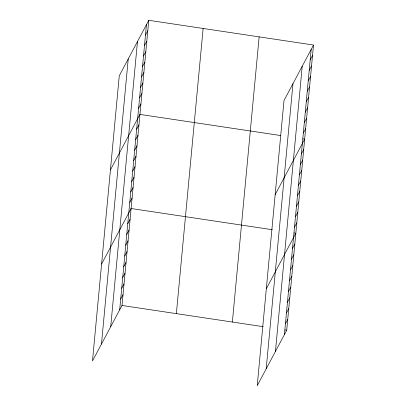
<?xml version="1.0" encoding="UTF-8"?>
<svg xmlns="http://www.w3.org/2000/svg" width="406" height="406" viewBox="0 0 406 406"><rect width="100%" height="100%" fill="white"/><g stroke="black" fill="none" stroke-linecap="round" stroke-linejoin="round"><path stroke-width="0.61" d="M101.464 344.095L128.235 58.926M110.706 326.713L137.477 41.544M119.674 309.849L146.444 24.675M148.774 20.3L119.268 75.795L92.492 360.964L122.003 305.469L148.774 20.3L313.508 45.036L286.732 330.205L257.226 385.7L283.997 100.531L313.508 45.036M176.361 313.635L203.132 28.461M232.374 322.044L259.145 36.87M266.199 368.831L292.97 83.661M275.441 351.449L302.211 66.279M284.408 334.58L311.179 49.41M145.465 35.134L147.789 30.754M144.48 45.589L146.81 41.214M143.501 56.043L145.825 51.669M142.521 66.503L144.846 62.123M141.537 76.957L143.866 72.583M140.557 87.412L142.882 83.037M139.573 97.871L141.902 93.492M138.593 108.326L140.918 103.951M110.432 169.901L139.938 114.406L280.51 135.513M136.629 129.24L138.959 124.86M135.65 139.694L137.974 135.32M134.665 150.149L136.995 145.774M133.686 160.609L136.01 156.234M132.701 171.063L135.031 166.688M131.722 181.518L134.046 177.143M130.742 191.977L133.066 187.602M129.758 202.432L132.087 198.057M101.596 264.007L131.102 208.511L272.279 229.71M127.763 223.66L130.093 219.286M126.753 234.435L129.083 230.06M125.743 245.209L128.068 240.834M124.733 255.983L127.058 251.603M123.718 266.752L126.048 262.377M122.708 277.526L125.033 273.152M121.698 288.301L124.023 283.926M120.683 299.075L123.013 294.695M310.199 59.865L312.524 55.49M309.215 70.324L311.544 65.95M308.235 80.779L310.56 76.404M307.251 91.233L309.58 86.859M306.271 101.693L308.596 97.318M305.292 112.147L307.616 107.773M304.307 122.607L306.637 118.227M303.328 133.061L305.652 128.687M275.166 194.636L304.673 139.141L302.861 138.867M301.364 153.975L303.688 149.596M300.384 164.43L302.709 160.055M299.4 174.885L301.729 170.51M298.42 185.344L300.744 180.964M297.436 195.799L299.765 191.424M296.456 206.253L298.78 201.878M295.472 216.713L297.801 212.333M294.492 227.167L296.816 222.792M266.331 288.742L295.837 233.247L294.025 232.973M292.498 248.396L294.827 244.021M291.488 259.17L293.812 254.795M290.478 269.944L292.802 265.565M289.463 280.713L291.792 276.339M288.453 291.488L290.782 287.113M287.443 302.262L289.767 297.887M286.433 313.036L288.757 308.661M285.418 323.81L287.747 319.431M122.003 305.469L263.179 326.668M284.921 329.936L286.732 330.205"/></g></svg>
